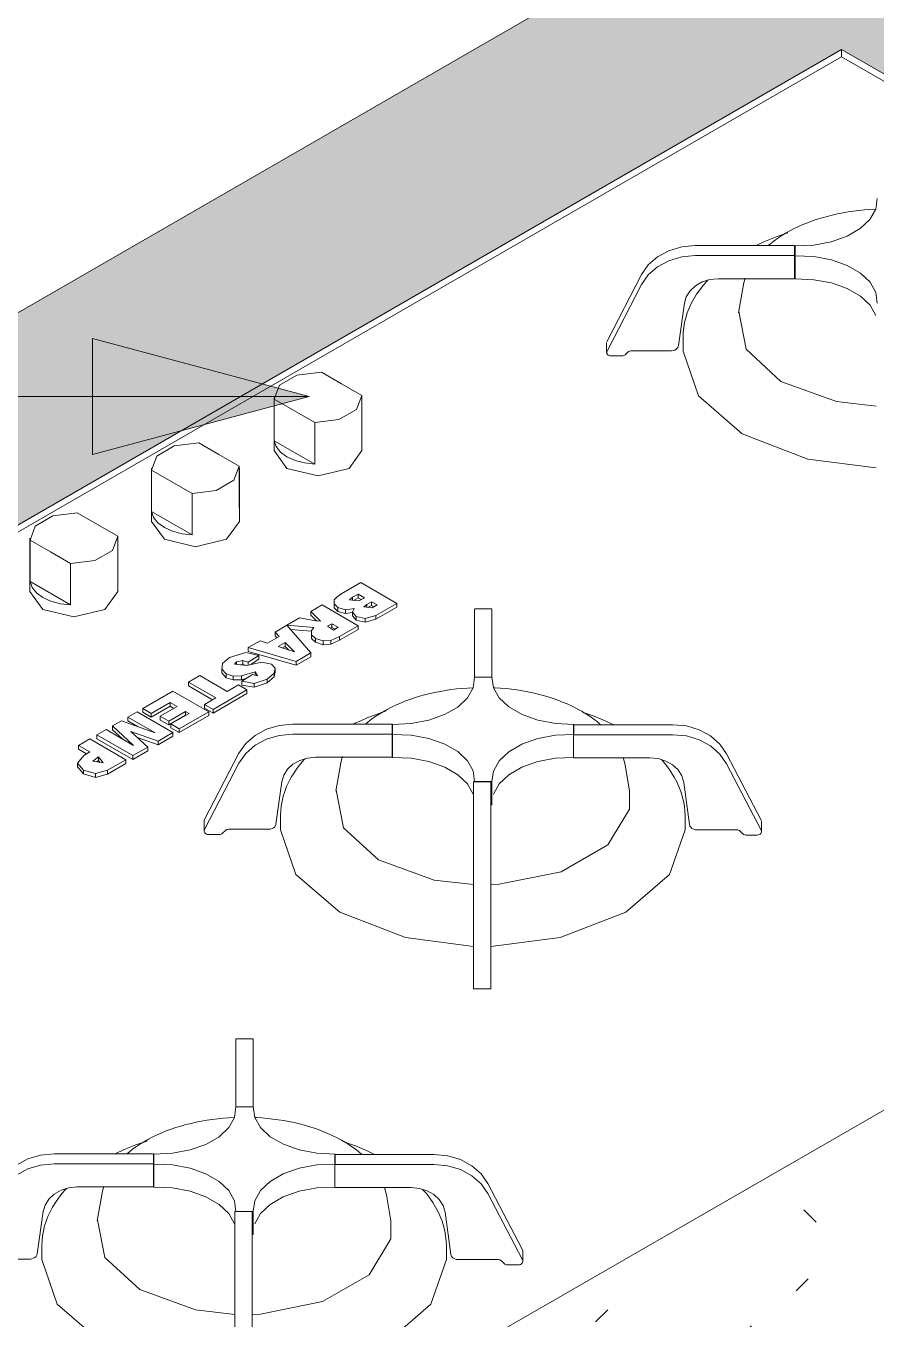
# Model space of a CAD drawing. Header units: millimetres. Extents: x -8593 to 4290, y -4897 to 11072.
# Drawn here: x -6606.9 to -6312.7, y 8597 to 9044.8 of the extents above; entities that cross this region are included whole.
import ezdxf

# ---------------------------------------------------------------- set-up
doc = ezdxf.new("R2010")
doc.units = ezdxf.units.MM
for name, color, linetype, lineweight in [('E-ELEC-EQPM', 71, 'Continuous', 9), ('G-ANNO-TEXT', 231, 'Continuous', 9), ('I-FURN', 30, 'Continuous', 9)]:
    doc.layers.add(name, color=color, linetype=linetype, lineweight=lineweight)

# ---------------------------------------------------------------- blocks, each defined once
blk = doc.blocks.new('Cooktop a Gás 5 Bocas 1 - Único-4668279-VISTA 3D BANCADA COZINHA')
at = {"layer": 'E-ELEC-EQPM'}
for p, q in [((-6324.67, 9036.52), (-6933.62, 8684.94)), ((-6324.67, 9036.52), (-6324.67, 9034.07)), ((-5999.4, 8848.73), (-6324.67, 9036.52)), ((-6912.41, 8694.74), (-6324.67, 9034.07)), ((-6324.67, 9034.07), (-6912.41, 8694.74)), ((-6324.67, 9034.07), (-6001.52, 8847.5)), ((-6001.52, 8847.5), (-6324.67, 9034.07)), ((-6375.32, 8968.69), (-6340.92, 8968.69)), ((-6340.92, 8968.69), (-6340.92, 8965.22)), ((-6340.74, 8968.59), (-6340.74, 8965.13)), ((-6340.92, 8965.22), (-6375.32, 8965.22)), ((-6340.92, 8957.22), (-6340.92, 8965.22)), ((-6340.74, 8957.15), (-6340.74, 8965.13)), ((-6405.85, 8935.63), (-6393.9, 8958.64)), ((-6393.9, 8955.18), (-6405.85, 8932.17)), ((-6367.38, 8957.22), (-6340.92, 8957.22)), ((-6358.78, 8954.52), (-6360.35, 8945.44)), ((-6381.1, 8934.08), (-6379.08, 8948.69)), ((-6405.97, 8935.16), (-6405.97, 8931.69)), ((-6405.95, 8935.35), (-6405.85, 8935.63)), ((-6379.54, 8936.91), (-6379.54, 8932.1)), ((-6404.47, 8930.47), (-6400.7, 8930.47)), ((-6399.55, 8930.91), (-6398.6, 8931.83)), ((-6397.45, 8932.27), (-6383.59, 8932.27)), ((-6497.69, 8920.85), (-6504.68, 8924.89)), ((-6490.69, 8916.81), (-6497.69, 8920.85)), ((-6521.04, 8916.14), (-6521.04, 8897.68)), ((-6521, 8915.47), (-6514, 8911.43)), ((-6521, 8901.1), (-6521, 8915.47)), ((-6490.69, 8902.44), (-6490.69, 8916.81)), ((-6490.64, 8897.68), (-6490.64, 8916.14)), ((-6514, 8911.43), (-6507, 8907.39)), ((-6507, 8907.39), (-6507, 8893.02)), ((-6540.11, 8896.35), (-6547.11, 8900.39)), ((-6516.59, 8891.48), (-6521.04, 8897.68)), ((-6507, 8893.02), (-6521, 8901.1)), ((-6533.11, 8892.31), (-6540.11, 8896.35)), ((-6563.47, 8891.64), (-6563.47, 8873.19)), ((-6563.43, 8890.97), (-6556.43, 8886.93)), ((-6563.43, 8876.6), (-6563.43, 8890.97)), ((-6533.11, 8877.94), (-6533.11, 8892.31)), ((-6533.07, 8873.19), (-6533.07, 8891.64)), ((-6556.43, 8886.93), (-6549.43, 8882.89)), ((-6549.43, 8882.89), (-6549.43, 8868.52)), ((-6582.15, 8872.08), (-6589.15, 8876.12)), ((-6549.43, 8868.52), (-6563.43, 8876.6)), ((-6575.15, 8868.04), (-6582.15, 8872.08)), ((-6559.02, 8866.98), (-6563.47, 8873.19)), ((-6605.51, 8867.37), (-6605.51, 8848.92)), ((-6605.46, 8866.7), (-6598.46, 8862.66)), ((-6605.46, 8852.33), (-6605.46, 8866.7)), ((-6575.15, 8853.67), (-6575.15, 8868.04)), ((-6575.11, 8848.92), (-6575.11, 8867.37)), ((-6598.46, 8862.66), (-6591.46, 8858.62)), ((-6591.46, 8858.62), (-6591.46, 8844.25)), ((-6591.46, 8844.25), (-6605.46, 8852.33)), ((-6601.05, 8842.71), (-6605.51, 8848.92)), ((-6497.63, 8848.17), (-6499.18, 8847.08)), ((-6491.03, 8851.98), (-6497.63, 8848.17)), ((-6493.9, 8846.95), (-6492, 8848.04)), ((-6492, 8848.04), (-6489.81, 8846.78)), ((-6492, 8848.04), (-6492, 8846.74)), ((-6478.61, 8844.81), (-6491.03, 8851.98)), ((-6504.42, 8844.25), (-6508.32, 8842)), ((-6492, 8837.08), (-6504.42, 8844.25)), ((-6500.22, 8846.01), (-6500.24, 8844.6)), ((-6500.24, 8844.6), (-6498.96, 8843.34)), ((-6500.24, 8843.29), (-6500.24, 8844.6)), ((-6498.96, 8842.04), (-6500.24, 8843.29)), ((-6499.18, 8847.08), (-6500.22, 8846.01)), ((-6498.96, 8843.34), (-6496.37, 8842.57)), ((-6498.96, 8842.04), (-6498.96, 8843.34)), ((-6494.95, 8845.99), (-6493.9, 8846.95)), ((-6491.7, 8845.69), (-6494.95, 8845.99)), ((-6493.9, 8845.89), (-6493.9, 8846.95)), ((-6492, 8846.74), (-6493.53, 8845.85)), ((-6490.94, 8846.12), (-6492, 8846.74)), ((-6489.81, 8846.78), (-6491.7, 8845.69)), ((-6489.95, 8843.59), (-6488.99, 8844.44)), ((-6487.07, 8843.3), (-6489.95, 8843.59)), ((-6488.99, 8844.44), (-6487.38, 8845.37)), ((-6488.99, 8843.5), (-6488.99, 8844.44)), ((-6487.38, 8844.07), (-6488.46, 8843.44)), ((-6487.38, 8845.37), (-6485.43, 8844.25)), ((-6487.38, 8845.37), (-6487.38, 8844.07)), ((-6486.56, 8843.59), (-6487.38, 8844.07)), ((-6485.43, 8844.25), (-6487.07, 8843.3)), ((-6485.83, 8840.64), (-6478.61, 8844.81)), ((-6478.61, 8843.5), (-6485.83, 8839.33)), ((-6478.61, 8844.81), (-6478.61, 8843.5)), ((-6512.2, 8839.75), (-6516.59, 8837.22)), ((-6506.56, 8838.78), (-6512.2, 8839.75)), ((-6508.32, 8842), (-6504.96, 8838.63)), ((-6508.32, 8840.69), (-6508.32, 8842)), ((-6506.39, 8838.76), (-6508.32, 8840.69)), ((-6504.96, 8838.63), (-6506.56, 8838.78)), ((-6496.37, 8841.26), (-6498.96, 8842.04)), ((-6496.37, 8842.57), (-6493.31, 8843.07)), ((-6496.37, 8841.26), (-6496.37, 8842.57)), ((-6493.86, 8841.67), (-6496.37, 8841.26)), ((-6493.31, 8843.07), (-6493.86, 8841.78)), ((-6493.86, 8841.78), (-6492.68, 8840.28)), ((-6493.86, 8840.48), (-6493.86, 8841.78)), ((-6492.68, 8838.97), (-6493.86, 8840.48)), ((-6492.68, 8840.28), (-6489.49, 8839.56)), ((-6492.68, 8838.97), (-6492.68, 8840.28)), ((-6489.49, 8838.25), (-6492.68, 8838.97)), ((-6489.49, 8839.56), (-6485.83, 8840.64)), ((-6489.49, 8838.25), (-6489.49, 8839.56)), ((-6485.83, 8839.33), (-6489.49, 8838.25)), ((-6485.83, 8839.33), (-6485.83, 8840.64)), ((-6445.66, 8842.86), (-6451.66, 8842.86)), ((-6451.66, 8819.29), (-6451.66, 8839.15)), ((-6445.66, 8839.15), (-6445.66, 8819.29)), ((-6516.59, 8837.22), (-6520.73, 8834.83)), ((-6520.73, 8834.83), (-6519.32, 8833.39)), ((-6520.73, 8833.52), (-6520.73, 8834.83)), ((-6508.37, 8827.63), (-6516.59, 8837.22)), ((-6516.59, 8837.22), (-6507.26, 8836.46)), ((-6508.12, 8835.22), (-6515.39, 8835.81)), ((-6507.26, 8836.46), (-6508.12, 8835.38)), ((-6508.12, 8835.38), (-6508.1, 8833.96)), ((-6502.59, 8836.87), (-6501.01, 8837.78)), ((-6500.46, 8835.57), (-6502.59, 8836.87)), ((-6501.01, 8836.47), (-6501.49, 8836.2)), ((-6501.01, 8837.78), (-6498.82, 8836.52)), ((-6501.01, 8837.78), (-6501.01, 8836.47)), ((-6499.95, 8835.86), (-6501.01, 8836.47)), ((-6498.82, 8836.52), (-6500.46, 8835.57)), ((-6498.39, 8833.39), (-6492, 8837.08)), ((-6492, 8835.77), (-6498.39, 8832.08)), ((-6492, 8835.77), (-6492, 8837.08)), ((-6525.85, 8831.88), (-6529.99, 8829.49)), ((-6523.34, 8831.08), (-6525.85, 8831.88)), ((-6519.32, 8833.39), (-6523.34, 8831.08)), ((-6520.14, 8832.92), (-6520.73, 8833.52)), ((-6519.68, 8829.82), (-6517.21, 8831.24)), ((-6514.03, 8828.01), (-6519.68, 8829.82)), ((-6517.21, 8829.93), (-6518.22, 8829.35)), ((-6517.21, 8831.24), (-6514.03, 8828.01)), ((-6517.21, 8829.93), (-6517.21, 8831.24)), ((-6515.9, 8828.61), (-6517.21, 8829.93)), ((-6508.1, 8833.96), (-6506.73, 8832.64)), ((-6508.1, 8832.65), (-6508.1, 8833.96)), ((-6506.73, 8831.34), (-6508.1, 8832.65)), ((-6506.73, 8832.64), (-6504.09, 8831.79)), ((-6506.73, 8832.64), (-6506.73, 8831.34)), ((-6504.09, 8830.49), (-6506.73, 8831.34)), ((-6504.09, 8831.79), (-6501.42, 8832)), ((-6504.09, 8830.49), (-6504.09, 8831.79)), ((-6501.42, 8830.69), (-6504.09, 8830.49)), ((-6501.42, 8832), (-6498.39, 8833.39)), ((-6498.39, 8832.08), (-6501.42, 8830.69)), ((-6501.42, 8830.69), (-6501.42, 8832)), ((-6498.39, 8832.08), (-6498.39, 8833.39)), ((-6536.45, 8826.04), (-6538.9, 8824.01)), ((-6530.85, 8827.84), (-6536.45, 8826.04)), ((-6526.33, 8826.81), (-6530.85, 8827.84)), ((-6529.99, 8829.49), (-6513.38, 8824.74)), ((-6529.99, 8828.18), (-6529.99, 8829.49)), ((-6513.38, 8823.43), (-6529.99, 8828.18)), ((-6529.99, 8824.43), (-6526.33, 8826.81)), ((-6526.33, 8825.5), (-6529.31, 8823.56)), ((-6526.33, 8825.5), (-6526.33, 8826.81)), ((-6513.38, 8824.74), (-6508.37, 8827.63)), ((-6508.37, 8826.32), (-6513.38, 8823.43)), ((-6508.37, 8826.32), (-6508.37, 8827.63)), ((-6538.9, 8824.01), (-6539.18, 8822.06)), ((-6539.18, 8822.06), (-6537.6, 8820.39)), ((-6539.18, 8820.75), (-6539.18, 8822.06)), ((-6534.8, 8823.72), (-6534.09, 8824.59)), ((-6530.48, 8823.29), (-6534.8, 8823.72)), ((-6534.09, 8824.59), (-6531.82, 8824.99)), ((-6534.09, 8823.65), (-6534.09, 8824.59)), ((-6531.82, 8823.69), (-6532.78, 8823.52)), ((-6532.27, 8819.69), (-6527.58, 8821.11)), ((-6531.82, 8824.99), (-6529.99, 8824.43)), ((-6531.82, 8823.69), (-6531.82, 8824.99)), ((-6530.48, 8823.27), (-6531.82, 8823.69)), ((-6525.39, 8824.47), (-6530.48, 8823.29)), ((-6529.99, 8823.4), (-6529.99, 8824.43)), ((-6527.58, 8821.11), (-6526.77, 8819.72)), ((-6527.58, 8821.11), (-6527.58, 8819.95)), ((-6521.92, 8823.71), (-6525.39, 8824.47)), ((-6520.67, 8822.35), (-6521.92, 8823.71)), ((-6520.97, 8820.63), (-6520.67, 8822.35)), ((-6520.67, 8821.04), (-6520.97, 8819.33)), ((-6520.67, 8821.04), (-6520.67, 8822.35)), ((-6513.38, 8823.43), (-6513.38, 8824.74)), ((-6546.79, 8819.79), (-6550.68, 8817.54)), ((-6550.68, 8817.54), (-6541.19, 8812.05)), ((-6550.68, 8816.23), (-6550.68, 8817.54)), ((-6537.29, 8814.3), (-6546.79, 8819.79)), ((-6537.6, 8819.08), (-6539.18, 8820.75)), ((-6537.6, 8820.39), (-6535.24, 8819.59)), ((-6537.6, 8820.39), (-6537.6, 8819.08)), ((-6535.24, 8818.28), (-6537.6, 8819.08)), ((-6533.4, 8816.55), (-6537.29, 8814.3)), ((-6535.24, 8819.59), (-6532.27, 8819.69)), ((-6535.24, 8818.28), (-6535.24, 8819.59)), ((-6532.27, 8818.38), (-6535.24, 8818.28)), ((-6530.47, 8814.87), (-6533.4, 8816.55)), ((-6532.27, 8818.38), (-6532.27, 8819.69)), ((-6530.53, 8818.91), (-6532.27, 8818.38)), ((-6528.53, 8820.21), (-6532.2, 8817.83)), ((-6532.2, 8817.83), (-6527.94, 8817.06)), ((-6532.2, 8816.52), (-6532.2, 8817.83)), ((-6527.94, 8815.76), (-6532.2, 8816.52)), ((-6526.77, 8819.72), (-6528.53, 8820.21)), ((-6527.94, 8817.06), (-6523.49, 8818.62)), ((-6523.49, 8817.31), (-6527.94, 8815.76)), ((-6527.94, 8815.76), (-6527.94, 8817.06)), ((-6523.49, 8818.62), (-6520.97, 8820.63)), ((-6520.97, 8819.33), (-6523.49, 8817.31)), ((-6523.49, 8817.31), (-6523.49, 8818.62)), ((-6520.97, 8819.33), (-6520.97, 8820.63)), ((-6445.66, 8819.3), (-6451.66, 8819.3)), ((-6445.66, 8819.29), (-6451.66, 8819.29)), ((-6556.04, 8814.44), (-6566.51, 8808.4)), ((-6543.62, 8807.27), (-6556.04, 8814.44)), ((-6542.32, 8811.4), (-6550.68, 8816.23)), ((-6541.19, 8812.05), (-6545.08, 8809.81)), ((-6542.16, 8808.12), (-6530.47, 8814.87)), ((-6530.47, 8813.56), (-6542.16, 8806.81)), ((-6530.47, 8813.56), (-6530.47, 8814.87)), ((-6566.51, 8808.4), (-6563.59, 8806.71)), ((-6566.51, 8807.09), (-6566.51, 8808.4)), ((-6563.59, 8806.71), (-6557.01, 8810.51)), ((-6557.01, 8809.2), (-6563.59, 8805.41)), ((-6554.58, 8809.1), (-6560.42, 8805.73)), ((-6557.5, 8804.04), (-6551.66, 8807.42)), ((-6557.01, 8810.51), (-6554.58, 8809.1)), ((-6557.01, 8810.51), (-6557.01, 8809.2)), ((-6555.71, 8808.45), (-6557.01, 8809.2)), ((-6551.66, 8807.42), (-6550.44, 8806.71)), ((-6551.66, 8806.11), (-6551.66, 8807.42)), ((-6545.08, 8809.81), (-6542.16, 8808.12)), ((-6545.08, 8808.5), (-6545.08, 8809.81)), ((-6542.16, 8806.81), (-6545.08, 8808.5)), ((-6542.16, 8808.12), (-6542.16, 8806.81)), ((-6573.88, 8804.15), (-6576.94, 8802.38)), ((-6562.18, 8800), (-6573.88, 8804.15)), ((-6568.46, 8807.27), (-6571.62, 8805.45)), ((-6571.62, 8805.45), (-6562.18, 8800)), ((-6571.62, 8804.14), (-6571.62, 8805.45)), ((-6568.06, 8802.08), (-6571.62, 8804.14)), ((-6556.04, 8800.11), (-6568.46, 8807.27)), ((-6563.59, 8805.41), (-6566.51, 8807.09)), ((-6563.59, 8805.41), (-6563.59, 8806.71)), ((-6560.42, 8805.73), (-6557.5, 8804.04)), ((-6560.42, 8804.42), (-6560.42, 8805.73)), ((-6557.5, 8802.74), (-6560.42, 8804.42)), ((-6551.66, 8806.11), (-6557.5, 8802.74)), ((-6557.5, 8802.74), (-6557.5, 8804.04)), ((-6550.44, 8806.71), (-6556.77, 8803.06)), ((-6556.77, 8803.06), (-6553.85, 8801.37)), ((-6556.77, 8801.75), (-6556.77, 8803.06)), ((-6553.85, 8801.37), (-6543.62, 8807.27)), ((-6543.62, 8805.97), (-6553.85, 8800.06)), ((-6543.62, 8805.97), (-6543.62, 8807.27)), ((-6514.6, 8803.02), (-6480.2, 8803.02)), ((-6480.2, 8803.02), (-6480.2, 8799.55)), ((-6480.03, 8802.92), (-6480.03, 8799.46)), ((-6417.29, 8799.46), (-6417.29, 8802.92)), ((-6579.17, 8801.09), (-6582.34, 8799.26)), ((-6582.34, 8799.26), (-6569.92, 8792.09)), ((-6582.34, 8797.96), (-6582.34, 8799.26)), ((-6569.73, 8795.64), (-6579.17, 8801.09)), ((-6576.94, 8802.38), (-6569.73, 8795.64)), ((-6576.94, 8801.07), (-6576.94, 8802.38)), ((-6573.39, 8797.75), (-6576.94, 8801.07)), ((-6564.77, 8795.06), (-6570.56, 8800.47)), ((-6570.56, 8800.47), (-6561.18, 8797.14)), ((-6561.18, 8797.14), (-6556.04, 8800.11)), ((-6556.04, 8798.8), (-6561.18, 8795.83)), ((-6553.85, 8800.06), (-6556.77, 8801.75)), ((-6556.04, 8798.8), (-6556.04, 8800.11)), ((-6553.85, 8800.06), (-6553.85, 8801.37)), ((-6480.2, 8799.55), (-6514.6, 8799.55)), ((-6480.2, 8791.55), (-6480.2, 8799.55)), ((-6480.03, 8791.48), (-6480.03, 8799.46)), ((-6417.47, 8802.81), (-6383.07, 8802.81)), ((-6417.47, 8799.45), (-6417.47, 8802.81)), ((-6383.07, 8799.35), (-6417.47, 8799.35)), ((-6417.47, 8799.35), (-6417.47, 8791.35)), ((-6584.77, 8797.86), (-6588.67, 8795.61)), ((-6588.67, 8795.61), (-6584.77, 8793.36)), ((-6588.67, 8794.3), (-6588.67, 8795.61)), ((-6585.9, 8792.7), (-6588.67, 8794.3)), ((-6572.35, 8790.69), (-6584.77, 8797.86)), ((-6569.92, 8790.79), (-6582.34, 8797.96)), ((-6569.92, 8792.09), (-6564.77, 8795.06)), ((-6561.18, 8795.83), (-6568.3, 8798.36)), ((-6564.77, 8793.76), (-6564.77, 8795.06)), ((-6561.18, 8795.83), (-6561.18, 8797.14)), ((-6586.84, 8792.16), (-6589.08, 8789.54)), ((-6589.08, 8789.54), (-6586.98, 8787.04)), ((-6589.08, 8788.23), (-6589.08, 8789.54)), ((-6584.77, 8793.36), (-6586.84, 8792.16)), ((-6583.75, 8790.14), (-6581.85, 8791.67)), ((-6580.16, 8789.55), (-6583.75, 8790.14)), ((-6581.85, 8790.36), (-6582.4, 8789.92)), ((-6581.85, 8791.67), (-6580.16, 8789.55)), ((-6581.85, 8791.67), (-6581.85, 8790.36)), ((-6581.36, 8789.75), (-6581.85, 8790.36)), ((-6578.69, 8787.03), (-6572.35, 8790.69)), ((-6572.35, 8789.38), (-6572.35, 8790.69)), ((-6564.77, 8793.76), (-6569.92, 8790.79)), ((-6569.92, 8790.79), (-6569.92, 8792.09)), ((-6545.14, 8769.96), (-6533.19, 8792.97)), ((-6533.19, 8789.51), (-6545.14, 8766.5)), ((-6506.67, 8791.55), (-6480.2, 8791.55)), ((-6417.47, 8791.35), (-6391, 8791.35)), ((-6364.48, 8792.76), (-6352.53, 8769.76)), ((-6586.98, 8785.74), (-6589.08, 8788.23)), ((-6586.98, 8787.04), (-6582.88, 8785.86)), ((-6586.98, 8785.74), (-6586.98, 8787.04)), ((-6582.88, 8784.56), (-6586.98, 8785.74)), ((-6582.88, 8785.86), (-6578.69, 8787.03)), ((-6582.88, 8784.56), (-6582.88, 8785.86)), ((-6578.69, 8785.72), (-6582.88, 8784.56)), ((-6572.35, 8789.38), (-6578.69, 8785.72)), ((-6578.69, 8785.72), (-6578.69, 8787.03)), ((-6498.07, 8788.85), (-6499.64, 8779.77)), ((-6398.03, 8779.77), (-6399.6, 8788.85)), ((-6352.53, 8766.29), (-6364.48, 8789.3)), ((-6520.39, 8768.41), (-6518.36, 8783.02)), ((-6452.01, 8763.21), (-6452.01, 8783.07)), ((-6452.01, 8783.07), (-6446.01, 8783.07)), ((-6451.66, 8783.08), (-6445.66, 8783.08)), ((-6446.01, 8783.07), (-6446.01, 8763.21)), ((-6445.66, 8783.08), (-6445.66, 8775.1)), ((-6379.31, 8782.82), (-6377.28, 8768.21)), ((-6445.66, 8775.1), (-6446.01, 8775.1)), ((-6545.26, 8769.49), (-6545.26, 8766.02)), ((-6545.24, 8769.67), (-6545.14, 8769.96)), ((-6518.82, 8771.24), (-6518.82, 8766.43)), ((-6378.85, 8766.43), (-6378.85, 8771.24)), ((-6352.53, 8769.76), (-6352.43, 8769.47)), ((-6352.42, 8765.82), (-6352.42, 8769.28)), ((-6543.76, 8764.8), (-6539.99, 8764.8)), ((-6538.84, 8765.23), (-6537.88, 8766.16)), ((-6536.74, 8766.6), (-6522.87, 8766.6)), ((-6374.8, 8766.39), (-6360.94, 8766.39)), ((-6359.79, 8765.96), (-6358.83, 8765.03)), ((-6357.68, 8764.59), (-6353.92, 8764.59)), ((-6452.01, 8712.53), (-6452.01, 8742.43)), ((-6446.01, 8742.43), (-6446.01, 8712.53)), ((-6452.01, 8711.35), (-6446.01, 8711.35)), ((-6528.25, 8694.07), (-6534.25, 8694.07)), ((-6534.25, 8670.5), (-6534.25, 8690.36)), ((-6528.25, 8690.36), (-6528.25, 8670.5)), ((-6528.25, 8670.51), (-6534.25, 8670.51)), ((-6528.25, 8670.5), (-6534.25, 8670.5)), ((-6597.19, 8654.23), (-6562.8, 8654.23)), ((-6562.8, 8650.76), (-6597.19, 8650.76)), ((-6562.8, 8654.23), (-6562.8, 8650.76)), ((-6562.8, 8642.76), (-6562.8, 8650.76)), ((-6562.62, 8654.13), (-6562.62, 8650.67)), ((-6562.62, 8642.69), (-6562.62, 8650.67)), ((-6500.06, 8654.02), (-6465.66, 8654.02)), ((-6500.06, 8650.66), (-6500.06, 8654.02)), ((-6499.88, 8650.67), (-6499.88, 8654.13)), ((-6465.66, 8650.56), (-6500.06, 8650.56)), ((-6500.06, 8650.56), (-6500.06, 8642.56)), ((-6589.26, 8642.76), (-6562.8, 8642.76)), ((-6500.06, 8642.56), (-6473.59, 8642.56)), ((-6447.07, 8643.98), (-6435.12, 8620.97)), ((-6580.66, 8640.06), (-6582.23, 8630.98)), ((-6480.62, 8630.98), (-6482.19, 8640.06)), ((-6435.12, 8617.51), (-6447.07, 8640.51)), ((-6602.98, 8619.62), (-6600.95, 8634.23)), ((-6534.6, 8614.42), (-6534.6, 8634.28)), ((-6534.6, 8634.28), (-6528.6, 8634.28)), ((-6534.25, 8634.29), (-6528.25, 8634.29)), ((-6528.6, 8634.28), (-6528.6, 8614.42)), ((-6528.25, 8634.29), (-6528.25, 8626.31)), ((-6461.9, 8634.03), (-6459.87, 8619.42)), ((-6528.25, 8626.31), (-6528.6, 8626.31)), ((-6601.41, 8622.45), (-6601.41, 8617.64)), ((-6461.44, 8617.64), (-6461.44, 8622.45)), ((-6435.12, 8620.97), (-6435.02, 8620.68)), ((-6435.01, 8617.03), (-6435.01, 8620.49)), ((-6619.33, 8617.81), (-6605.46, 8617.81)), ((-6457.39, 8617.61), (-6443.53, 8617.61)), ((-6442.38, 8617.17), (-6441.42, 8616.24)), ((-6440.28, 8615.8), (-6436.51, 8615.8))]:
    blk.add_line(p, q, dxfattribs=at)
for points in [[(-6312.37, 8984.97, 0), (-6312.88, 8981.27, 0), (-6314.87, 8977.75, 0), (-6318.22, 8974.59, 0), (-6322.76, 8971.97, 0), (-6328.24, 8970.03, 0), (-6334.34, 8968.88, 0), (-6340.74, 8968.59, 0)], [(-6350.09, 8968.69, 0), (-6349.21, 8969.43, 0), (-6348, 8970.37, 0), (-6346.74, 8971.27, 0), (-6345.41, 8972.14, 0), (-6344.04, 8972.98, 0), (-6342.62, 8973.78, 0), (-6341.14, 8974.54, 0), (-6339.63, 8975.26, 0), (-6338.07, 8975.95, 0), (-6336.46, 8976.6, 0), (-6334.82, 8977.21, 0), (-6333.14, 8977.78, 0), (-6331.43, 8978.31, 0), (-6329.68, 8978.8, 0), (-6327.91, 8979.24, 0), (-6326.11, 8979.65, 0), (-6324.28, 8980.01, 0), (-6322.43, 8980.33, 0), (-6320.57, 8980.61, 0), (-6318.69, 8980.84, 0), (-6316.79, 8981.03, 0), (-6314.88, 8981.18, 0), (-6312.97, 8981.28, 0)], [(-6354.3, 8968.69, 0), (-6353.73, 8968.97, 0), (-6351.54, 8969.97, 0), (-6349.29, 8970.92, 0), (-6346.98, 8971.82, 0), (-6344.61, 8972.66, 0), (-6343.23, 8973.1, 0)], [(-6393.9, 8958.64, 0), (-6391.57, 8961.98, 0), (-6388.35, 8964.79, 0), (-6384.42, 8966.92, 0), (-6380, 8968.24, 0), (-6375.32, 8968.69, 0)], [(-6375.32, 8965.22, 0), (-6380, 8964.78, 0), (-6384.42, 8963.45, 0), (-6388.35, 8961.33, 0), (-6391.57, 8958.52, 0), (-6393.9, 8955.18, 0)], [(-6340.74, 8965.13, 0), (-6334.33, 8964.85, 0), (-6328.22, 8963.71, 0), (-6322.73, 8961.77, 0), (-6318.19, 8959.15, 0), (-6314.83, 8955.98, 0), (-6312.86, 8952.45, 0), (-6312.37, 8948.75, 0)], [(-6379.54, 8936.91, 0), (-6379.48, 8938.62, 0), (-6379.3, 8940.33, 0), (-6379.01, 8942.02, 0), (-6378.6, 8943.71, 0), (-6378.07, 8945.37, 0), (-6377.43, 8947.02, 0), (-6376.68, 8948.65, 0), (-6375.82, 8950.26, 0), (-6374.85, 8951.83, 0), (-6373.78, 8953.38, 0), (-6372.61, 8954.9, 0), (-6371.34, 8956.38, 0), (-6371.06, 8956.68, 0)], [(-6379.08, 8948.69, 0), (-6378.42, 8950.96, 0), (-6377.11, 8953.03, 0), (-6375.22, 8954.78, 0), (-6372.88, 8956.11, 0), (-6370.22, 8956.94, 0), (-6367.38, 8957.22, 0)], [(-6358.78, 8954.52, 0), (-6358.52, 8955.8, 0), (-6358.16, 8957.08, 0), (-6358.04, 8957.41, 0)], [(-6312.86, 8944.47, 0), (-6314.83, 8948, 0), (-6318.19, 8951.17, 0), (-6322.73, 8953.79, 0), (-6328.22, 8955.73, 0), (-6334.33, 8956.87, 0), (-6340.74, 8957.15, 0)], [(-6345.65, 8921.67, 0), (-6357.74, 8932.78, 0), (-6360.28, 8945.81, 0)], [(-6383.59, 8932.27, 0), (-6382.98, 8932.33, 0), (-6382.42, 8932.51, 0), (-6381.92, 8932.79, 0), (-6381.52, 8933.16, 0), (-6381.24, 8933.6, 0), (-6381.1, 8934.08, 0)], [(-6405.85, 8932.17, 0), (-6405.95, 8931.88, 0), (-6405.96, 8931.58, 0), (-6405.89, 8931.29, 0), (-6405.72, 8931.02, 0), (-6405.48, 8930.79, 0), (-6405.18, 8930.61, 0), (-6404.84, 8930.5, 0), (-6404.47, 8930.47, 0)], [(-6400.7, 8930.47, 0), (-6400.38, 8930.5, 0), (-6400.07, 8930.58, 0), (-6399.79, 8930.72, 0), (-6399.55, 8930.91, 0)], [(-6398.6, 8931.83, 0), (-6398.36, 8932.02, 0), (-6398.08, 8932.16, 0), (-6397.77, 8932.24, 0), (-6397.45, 8932.27, 0)], [(-6359.04, 8903.52, 0), (-6374.21, 8916.63, 0), (-6379.54, 8932.1, 0)], [(-6504.68, 8924.89, 0), (-6513.15, 8923.83, 0), (-6519.21, 8920.31, 0), (-6521, 8915.47, 0)], [(-6312.73, 8913.09, 0), (-6326.41, 8914.69, 0), (-6345.65, 8921.67, 0)], [(-6507, 8907.39, 0), (-6498.61, 8908.42, 0), (-6492.51, 8911.92, 0), (-6490.69, 8916.81, 0)], [(-6312.75, 8891.73, 0), (-6336.33, 8894.77, 0), (-6359.04, 8903.52, 0)], [(-6547.11, 8900.39, 0), (-6555.57, 8899.34, 0), (-6561.64, 8895.82, 0), (-6563.43, 8890.97, 0)], [(-6516.59, 8895.56, 0), (-6518.81, 8897.19, 0), (-6520.31, 8899.07, 0), (-6521, 8901.1, 0)], [(-6490.64, 8897.68, 0), (-6495.1, 8891.48, 0), (-6505.84, 8888.91, 0), (-6516.59, 8891.48, 0)], [(-6507, 8893.02, 0), (-6510.52, 8893.42, 0), (-6513.78, 8894.28, 0), (-6516.59, 8895.56, 0)], [(-6549.43, 8882.89, 0), (-6541.04, 8883.92, 0), (-6534.94, 8887.43, 0), (-6533.11, 8892.31, 0)], [(-6589.15, 8876.12, 0), (-6597.61, 8875.07, 0), (-6603.67, 8871.55, 0), (-6605.46, 8866.7, 0)], [(-6559.02, 8871.07, 0), (-6561.24, 8872.69, 0), (-6562.73, 8874.57, 0), (-6563.43, 8876.6, 0)], [(-6533.07, 8873.19, 0), (-6537.52, 8866.98, 0), (-6548.27, 8864.41, 0), (-6559.02, 8866.98, 0)], [(-6549.43, 8868.52, 0), (-6552.95, 8868.92, 0), (-6556.2, 8869.79, 0), (-6559.02, 8871.07, 0)], [(-6591.46, 8858.62, 0), (-6583.07, 8859.66, 0), (-6576.98, 8863.16, 0), (-6575.15, 8868.04, 0)], [(-6601.05, 8846.8, 0), (-6603.27, 8848.42, 0), (-6604.77, 8850.3, 0), (-6605.46, 8852.33, 0)], [(-6575.11, 8848.92, 0), (-6579.56, 8842.71, 0), (-6590.31, 8840.14, 0), (-6601.05, 8842.71, 0)], [(-6591.46, 8844.25, 0), (-6594.98, 8844.65, 0), (-6598.24, 8845.52, 0), (-6601.05, 8846.8, 0)], [(-6451.66, 8839.15, 0), (-6451.66, 8841.41, 0), (-6451.66, 8842.64, 0), (-6451.66, 8842.78, 0)], [(-6445.66, 8842.78, 0), (-6445.66, 8842.64, 0), (-6445.66, 8841.41, 0), (-6445.66, 8839.15, 0)], [(-6451.66, 8819.3, 0), (-6452.17, 8815.6, 0), (-6454.15, 8812.08, 0), (-6457.51, 8808.92, 0), (-6462.05, 8806.3, 0), (-6467.52, 8804.36, 0), (-6473.63, 8803.21, 0), (-6480.03, 8802.92, 0)], [(-6417.29, 8802.92, 0), (-6423.68, 8803.22, 0), (-6429.77, 8804.38, 0), (-6435.24, 8806.32, 0), (-6439.77, 8808.93, 0), (-6443.13, 8812.09, 0), (-6445.13, 8815.61, 0), (-6445.66, 8819.3, 0)], [(-6489.37, 8803.02, 0), (-6488.5, 8803.76, 0), (-6487.29, 8804.7, 0), (-6486.02, 8805.6, 0), (-6484.7, 8806.47, 0), (-6483.33, 8807.31, 0), (-6481.9, 8808.11, 0), (-6480.43, 8808.87, 0), (-6478.91, 8809.59, 0), (-6477.35, 8810.28, 0), (-6475.75, 8810.93, 0), (-6474.11, 8811.54, 0), (-6472.43, 8812.11, 0), (-6470.71, 8812.64, 0), (-6468.97, 8813.13, 0), (-6467.19, 8813.57, 0), (-6465.39, 8813.98, 0), (-6463.57, 8814.34, 0), (-6461.72, 8814.66, 0), (-6459.85, 8814.94, 0), (-6457.97, 8815.17, 0), (-6456.08, 8815.36, 0), (-6454.17, 8815.5, 0), (-6452.26, 8815.61, 0)], [(-6445.13, 8815.59, 0), (-6444.58, 8815.57, 0), (-6442.67, 8815.45, 0), (-6440.77, 8815.28, 0), (-6438.88, 8815.07, 0), (-6437, 8814.82, 0), (-6435.14, 8814.53, 0), (-6433.3, 8814.19, 0), (-6431.49, 8813.81, 0), (-6429.7, 8813.38, 0), (-6427.94, 8812.92, 0), (-6426.21, 8812.41, 0), (-6424.51, 8811.86, 0), (-6422.84, 8811.28, 0), (-6421.22, 8810.65, 0), (-6419.63, 8809.99, 0), (-6418.09, 8809.28, 0), (-6416.59, 8808.54, 0), (-6415.14, 8807.76, 0), (-6414.55, 8807.43, 0)], [(-6493.59, 8803.02, 0), (-6493.02, 8803.3, 0), (-6490.83, 8804.3, 0), (-6488.58, 8805.25, 0), (-6486.26, 8806.15, 0), (-6483.89, 8806.99, 0), (-6482.52, 8807.43, 0)], [(-6408.05, 8802.81, 0), (-6409.17, 8803.76, 0), (-6410.38, 8804.7, 0), (-6411.65, 8805.6, 0), (-6412.97, 8806.47, 0), (-6414.35, 8807.31, 0), (-6414.55, 8807.43, 0)], [(-6533.19, 8792.97, 0), (-6530.85, 8796.31, 0), (-6527.64, 8799.12, 0), (-6523.71, 8801.25, 0), (-6519.28, 8802.57, 0), (-6514.6, 8803.02, 0)], [(-6414.22, 8807.13, 0), (-6412.68, 8806.61, 0), (-6410.33, 8805.74, 0), (-6408.05, 8804.82, 0), (-6405.83, 8803.85, 0), (-6403.67, 8802.82, 0)], [(-6514.6, 8799.55, 0), (-6519.28, 8799.1, 0), (-6523.71, 8797.78, 0), (-6527.64, 8795.66, 0), (-6530.85, 8792.85, 0), (-6533.19, 8789.51, 0)], [(-6480.03, 8799.46, 0), (-6473.62, 8799.17, 0), (-6467.5, 8798.03, 0), (-6462.02, 8796.1, 0), (-6457.47, 8793.47, 0), (-6454.12, 8790.31, 0), (-6452.14, 8786.78, 0), (-6451.66, 8783.08, 0)], [(-6445.66, 8783.08, 0), (-6445.15, 8786.77, 0), (-6443.16, 8790.3, 0), (-6439.81, 8793.46, 0), (-6435.27, 8796.08, 0), (-6429.79, 8798.02, 0), (-6423.69, 8799.16, 0), (-6417.29, 8799.46, 0)], [(-6383.07, 8802.81, 0), (-6378.39, 8802.36, 0), (-6373.96, 8801.04, 0), (-6370.04, 8798.92, 0), (-6366.82, 8796.11, 0), (-6364.48, 8792.76, 0)], [(-6364.48, 8789.3, 0), (-6366.82, 8792.64, 0), (-6370.04, 8795.45, 0), (-6373.96, 8797.58, 0), (-6378.39, 8798.9, 0), (-6383.07, 8799.35, 0)], [(-6518.82, 8771.24, 0), (-6518.76, 8772.95, 0), (-6518.59, 8774.65, 0), (-6518.29, 8776.35, 0), (-6517.88, 8778.03, 0), (-6517.35, 8779.7, 0), (-6516.72, 8781.35, 0), (-6515.97, 8782.98, 0), (-6515.11, 8784.59, 0), (-6514.14, 8786.16, 0), (-6513.07, 8787.71, 0), (-6511.9, 8789.23, 0), (-6510.63, 8790.71, 0), (-6510.34, 8791.01, 0)], [(-6518.36, 8783.02, 0), (-6517.7, 8785.29, 0), (-6516.39, 8787.36, 0), (-6514.51, 8789.11, 0), (-6512.17, 8790.44, 0), (-6509.5, 8791.27, 0), (-6506.67, 8791.55, 0)], [(-6498.07, 8788.85, 0), (-6497.8, 8790.13, 0), (-6497.45, 8791.4, 0), (-6497.33, 8791.74, 0)], [(-6452.14, 8778.8, 0), (-6454.12, 8782.33, 0), (-6457.47, 8785.5, 0), (-6462.02, 8788.12, 0), (-6467.5, 8790.06, 0), (-6473.62, 8791.2, 0), (-6480.03, 8791.48, 0)], [(-6417.47, 8791.48, 0), (-6423.69, 8791.19, 0), (-6429.79, 8790.04, 0), (-6435.27, 8788.1, 0), (-6439.81, 8785.48, 0), (-6443.16, 8782.32, 0), (-6445.15, 8778.8, 0)], [(-6399.6, 8788.85, 0), (-6399.87, 8790.13, 0), (-6400.22, 8791.4, 0)], [(-6391, 8791.35, 0), (-6388.17, 8791.06, 0), (-6385.5, 8790.23, 0), (-6383.16, 8788.9, 0), (-6381.28, 8787.15, 0), (-6379.97, 8785.08, 0), (-6379.31, 8782.82, 0)], [(-6378.85, 8771.24, 0), (-6378.91, 8772.95, 0), (-6379.08, 8774.65, 0), (-6379.38, 8776.35, 0), (-6379.79, 8778.03, 0), (-6380.32, 8779.7, 0), (-6380.96, 8781.35, 0), (-6381.71, 8782.98, 0), (-6382.56, 8784.59, 0), (-6383.53, 8786.16, 0), (-6384.6, 8787.71, 0), (-6385.77, 8789.23, 0), (-6387.05, 8790.71, 0)], [(-6484.94, 8756, 0), (-6497.03, 8767.11, 0), (-6499.57, 8780.14, 0)], [(-6398.1, 8780.14, 0), (-6398.1, 8773.54, 0), (-6405.61, 8761.16, 0), (-6421.67, 8751.88, 0), (-6443.12, 8747.55, 0), (-6446.01, 8747.41, 0)], [(-6522.87, 8766.6, 0), (-6522.27, 8766.66, 0), (-6521.7, 8766.84, 0), (-6521.21, 8767.12, 0), (-6520.81, 8767.49, 0), (-6520.53, 8767.93, 0), (-6520.39, 8768.41, 0)], [(-6377.28, 8768.21, 0), (-6377.14, 8767.72, 0), (-6376.87, 8767.28, 0), (-6376.47, 8766.91, 0), (-6375.97, 8766.63, 0), (-6375.4, 8766.45, 0), (-6374.8, 8766.39, 0)], [(-6545.14, 8766.5, 0), (-6545.24, 8766.21, 0), (-6545.25, 8765.91, 0), (-6545.17, 8765.62, 0), (-6545.01, 8765.35, 0), (-6544.77, 8765.12, 0), (-6544.47, 8764.94, 0), (-6544.12, 8764.83, 0), (-6543.76, 8764.8, 0)], [(-6539.99, 8764.8, 0), (-6539.66, 8764.83, 0), (-6539.35, 8764.91, 0), (-6539.07, 8765.05, 0), (-6538.84, 8765.23, 0)], [(-6537.88, 8766.16, 0), (-6537.65, 8766.35, 0), (-6537.37, 8766.48, 0), (-6537.06, 8766.57, 0), (-6536.74, 8766.6, 0)], [(-6498.32, 8737.85, 0), (-6513.5, 8750.96, 0), (-6518.82, 8766.43, 0)], [(-6452.01, 8742.43, 0), (-6452.01, 8747.12, 0), (-6452.01, 8751.79, 0), (-6452.01, 8756.18, 0), (-6452.01, 8760.06, 0), (-6452.01, 8763.21, 0)], [(-6446.01, 8763.21, 0), (-6446.01, 8760.06, 0), (-6446.01, 8756.18, 0), (-6446.01, 8751.79, 0), (-6446.01, 8747.12, 0), (-6446.01, 8742.43, 0)], [(-6378.85, 8766.43, 0), (-6384.18, 8750.96, 0), (-6399.35, 8737.85, 0), (-6422.05, 8729.09, 0), (-6446, 8726.05, 0)], [(-6360.94, 8766.39, 0), (-6360.61, 8766.36, 0), (-6360.3, 8766.28, 0), (-6360.02, 8766.14, 0), (-6359.79, 8765.96, 0)], [(-6358.83, 8765.03, 0), (-6358.6, 8764.84, 0), (-6358.32, 8764.71, 0), (-6358.01, 8764.62, 0), (-6357.68, 8764.59, 0)], [(-6353.92, 8764.59, 0), (-6353.55, 8764.63, 0), (-6353.21, 8764.74, 0), (-6352.9, 8764.91, 0), (-6352.66, 8765.14, 0), (-6352.5, 8765.41, 0), (-6352.42, 8765.7, 0), (-6352.43, 8766, 0), (-6352.53, 8766.29, 0)], [(-6452.02, 8747.42, 0), (-6465.7, 8749.02, 0), (-6484.94, 8756, 0)], [(-6452.03, 8726.06, 0), (-6475.62, 8729.09, 0), (-6498.32, 8737.85, 0)], [(-6452.01, 8711.36, 0), (-6452.01, 8711.45, 0), (-6452.01, 8711.63, 0), (-6452.01, 8711.87, 0), (-6452.01, 8712.18, 0), (-6452.01, 8712.53, 0)], [(-6446.01, 8712.53, 0), (-6446.01, 8712.18, 0), (-6446.01, 8711.87, 0), (-6446.01, 8711.63, 0), (-6446.01, 8711.45, 0), (-6446.01, 8711.36, 0)], [(-6534.25, 8690.36, 0), (-6534.25, 8692.62, 0), (-6534.25, 8693.85, 0), (-6534.25, 8693.99, 0)], [(-6528.25, 8693.99, 0), (-6528.25, 8693.85, 0), (-6528.25, 8692.62, 0), (-6528.25, 8690.36, 0)], [(-6534.25, 8670.51, 0), (-6534.76, 8666.82, 0), (-6536.74, 8663.29, 0), (-6540.1, 8660.13, 0), (-6544.64, 8657.51, 0), (-6550.11, 8655.57, 0), (-6556.22, 8654.42, 0), (-6562.62, 8654.13, 0)], [(-6499.88, 8654.13, 0), (-6506.27, 8654.44, 0), (-6512.37, 8655.59, 0), (-6517.83, 8657.53, 0), (-6522.37, 8660.15, 0), (-6525.72, 8663.3, 0), (-6527.72, 8666.82, 0), (-6528.25, 8670.51, 0)], [(-6571.96, 8654.23, 0), (-6571.09, 8654.97, 0), (-6569.88, 8655.91, 0), (-6568.61, 8656.81, 0), (-6567.29, 8657.68, 0), (-6565.92, 8658.52, 0), (-6564.49, 8659.32, 0), (-6563.02, 8660.08, 0), (-6561.5, 8660.81, 0), (-6559.94, 8661.49, 0), (-6558.34, 8662.14, 0), (-6556.7, 8662.75, 0), (-6555.02, 8663.32, 0), (-6553.3, 8663.85, 0), (-6551.56, 8664.34, 0), (-6549.78, 8664.78, 0), (-6547.98, 8665.19, 0), (-6546.16, 8665.55, 0), (-6544.31, 8665.87, 0), (-6542.44, 8666.15, 0), (-6540.56, 8666.38, 0), (-6538.67, 8666.57, 0), (-6536.76, 8666.72, 0), (-6534.85, 8666.82, 0)], [(-6527.72, 8666.8, 0), (-6527.17, 8666.78, 0), (-6525.26, 8666.66, 0), (-6523.36, 8666.49, 0), (-6521.47, 8666.28, 0), (-6519.59, 8666.03, 0), (-6517.73, 8665.74, 0), (-6515.89, 8665.4, 0), (-6514.08, 8665.02, 0), (-6512.29, 8664.59, 0), (-6510.53, 8664.13, 0), (-6508.8, 8663.62, 0), (-6507.1, 8663.08, 0), (-6505.43, 8662.49, 0), (-6503.81, 8661.86, 0), (-6502.22, 8661.2, 0), (-6500.68, 8660.49, 0), (-6499.18, 8659.75, 0), (-6497.73, 8658.97, 0), (-6497.14, 8658.64, 0)], [(-6576.18, 8654.23, 0), (-6575.61, 8654.51, 0), (-6573.42, 8655.51, 0), (-6571.17, 8656.46, 0), (-6568.86, 8657.36, 0), (-6566.48, 8658.2, 0), (-6565.11, 8658.65, 0)], [(-6490.65, 8654.02, 0), (-6491.76, 8654.97, 0), (-6492.97, 8655.91, 0), (-6494.24, 8656.81, 0), (-6495.56, 8657.68, 0), (-6496.94, 8658.52, 0), (-6497.14, 8658.64, 0)], [(-6496.81, 8658.34, 0), (-6495.27, 8657.82, 0), (-6492.93, 8656.95, 0), (-6490.64, 8656.03, 0), (-6488.42, 8655.06, 0), (-6486.26, 8654.03, 0)], [(-6615.78, 8644.18, 0), (-6613.45, 8647.52, 0), (-6610.23, 8650.33, 0), (-6606.3, 8652.46, 0), (-6601.87, 8653.78, 0), (-6597.19, 8654.23, 0)], [(-6597.19, 8650.76, 0), (-6601.87, 8650.32, 0), (-6606.3, 8648.99, 0), (-6610.23, 8646.87, 0), (-6613.45, 8644.06, 0), (-6615.78, 8640.72, 0)], [(-6562.62, 8650.67, 0), (-6556.21, 8650.39, 0), (-6550.09, 8649.25, 0), (-6544.61, 8647.31, 0), (-6540.06, 8644.69, 0), (-6536.71, 8641.52, 0), (-6534.73, 8637.99, 0), (-6534.25, 8634.29, 0)], [(-6528.25, 8634.29, 0), (-6527.74, 8637.98, 0), (-6525.75, 8641.51, 0), (-6522.4, 8644.67, 0), (-6517.86, 8647.29, 0), (-6512.38, 8649.23, 0), (-6506.28, 8650.37, 0), (-6499.88, 8650.67, 0)], [(-6465.66, 8654.02, 0), (-6460.98, 8653.57, 0), (-6456.55, 8652.25, 0), (-6452.63, 8650.13, 0), (-6449.41, 8647.32, 0), (-6447.07, 8643.98, 0)], [(-6447.07, 8640.51, 0), (-6449.41, 8643.85, 0), (-6452.63, 8646.66, 0), (-6456.55, 8648.79, 0), (-6460.98, 8650.11, 0), (-6465.66, 8650.56, 0)], [(-6601.41, 8622.45, 0), (-6601.35, 8624.16, 0), (-6601.18, 8625.87, 0), (-6600.88, 8627.56, 0), (-6600.47, 8629.25, 0), (-6599.95, 8630.91, 0), (-6599.31, 8632.56, 0), (-6598.56, 8634.19, 0), (-6597.7, 8635.8, 0), (-6596.73, 8637.37, 0), (-6595.66, 8638.92, 0), (-6594.49, 8640.44, 0), (-6593.22, 8641.92, 0), (-6592.93, 8642.22, 0)], [(-6600.95, 8634.23, 0), (-6600.29, 8636.5, 0), (-6598.98, 8638.57, 0), (-6597.1, 8640.32, 0), (-6594.76, 8641.65, 0), (-6592.09, 8642.48, 0), (-6589.26, 8642.76, 0)], [(-6580.66, 8640.06, 0), (-6580.39, 8641.35, 0), (-6580.04, 8642.62, 0), (-6579.92, 8642.95, 0)], [(-6534.73, 8630.01, 0), (-6536.71, 8633.54, 0), (-6540.06, 8636.71, 0), (-6544.61, 8639.33, 0), (-6550.09, 8641.27, 0), (-6556.21, 8642.41, 0), (-6562.62, 8642.69, 0)], [(-6500.06, 8642.69, 0), (-6506.28, 8642.4, 0), (-6512.38, 8641.25, 0), (-6517.86, 8639.31, 0), (-6522.4, 8636.69, 0), (-6525.75, 8633.53, 0), (-6527.74, 8630.01, 0)], [(-6482.19, 8640.06, 0), (-6482.46, 8641.35, 0), (-6482.82, 8642.62, 0)], [(-6473.59, 8642.56, 0), (-6470.76, 8642.28, 0), (-6468.1, 8641.45, 0), (-6465.75, 8640.12, 0), (-6463.87, 8638.36, 0), (-6462.56, 8636.29, 0), (-6461.9, 8634.03, 0)], [(-6461.44, 8622.45, 0), (-6461.5, 8624.16, 0), (-6461.68, 8625.87, 0), (-6461.97, 8627.56, 0), (-6462.38, 8629.25, 0), (-6462.91, 8630.91, 0), (-6463.55, 8632.56, 0), (-6464.3, 8634.19, 0), (-6465.16, 8635.8, 0), (-6466.12, 8637.37, 0), (-6467.19, 8638.92, 0), (-6468.36, 8640.44, 0), (-6469.64, 8641.92, 0)], [(-6567.53, 8607.21, 0), (-6579.62, 8618.32, 0), (-6582.16, 8631.35, 0)], [(-6480.69, 8631.35, 0), (-6480.69, 8624.75, 0), (-6488.2, 8612.37, 0), (-6504.26, 8603.1, 0), (-6525.71, 8598.76, 0), (-6528.6, 8598.62, 0)], [(-6605.46, 8617.81, 0), (-6604.86, 8617.87, 0), (-6604.29, 8618.05, 0), (-6603.8, 8618.33, 0), (-6603.4, 8618.7, 0), (-6603.12, 8619.14, 0), (-6602.98, 8619.62, 0)], [(-6459.87, 8619.42, 0), (-6459.73, 8618.94, 0), (-6459.46, 8618.5, 0), (-6459.06, 8618.12, 0), (-6458.56, 8617.84, 0), (-6457.99, 8617.67, 0), (-6457.39, 8617.61, 0)], [(-6580.91, 8589.07, 0), (-6596.09, 8602.17, 0), (-6601.41, 8617.64, 0)], [(-6461.44, 8617.64, 0), (-6466.77, 8602.17, 0), (-6481.94, 8589.07, 0), (-6504.64, 8580.31, 0), (-6528.59, 8577.26, 0)], [(-6443.53, 8617.61, 0), (-6443.2, 8617.58, 0), (-6442.89, 8617.49, 0), (-6442.61, 8617.35, 0), (-6442.38, 8617.17, 0)], [(-6441.42, 8616.24, 0), (-6441.19, 8616.06, 0), (-6440.91, 8615.92, 0), (-6440.6, 8615.83, 0), (-6440.28, 8615.8, 0)], [(-6436.51, 8615.8, 0), (-6436.14, 8615.84, 0), (-6435.8, 8615.95, 0), (-6435.49, 8616.12, 0), (-6435.26, 8616.35, 0), (-6435.09, 8616.62, 0), (-6435.01, 8616.92, 0), (-6435.02, 8617.22, 0), (-6435.12, 8617.51, 0)], [(-6534.6, 8593.65, 0), (-6534.6, 8598.33, 0), (-6534.6, 8603, 0), (-6534.6, 8607.4, 0), (-6534.6, 8611.27, 0), (-6534.6, 8614.42, 0)], [(-6528.6, 8614.42, 0), (-6528.6, 8611.27, 0), (-6528.6, 8607.4, 0), (-6528.6, 8603, 0), (-6528.6, 8598.33, 0), (-6528.6, 8593.65, 0)], [(-6534.61, 8598.64, 0), (-6548.29, 8600.23, 0), (-6567.53, 8607.21, 0)]]:
    blk.add_polyline3d(points, dxfattribs=at)

msp = doc.modelspace()

# ---------------------------------------------------------------- hatches: boundary and pattern name
at = {"layer": 'G-ANNO-TEXT'}
msp.add_hatch(color=7, dxfattribs=at).paths.add_polyline_path([(-6508.86, 8916.41), (-6583.86, 8936.51), (-6583.86, 8896.32)])
at = {"layer": 'I-FURN'}
h = msp.add_hatch(dxfattribs=at)
h.set_pattern_fill('FP_1', color=256, style=0, pattern_type=2)
h.set_pattern_definition([(0, (-6795.318, 7822.987), (203.2, 29.329), [8.382, -144.018, 8.382, -144.018, -812.8]), (0, (-6795.318, 7822.987), (203.2, 29.329), [-304.8, 8.382, -296.418, 8.382, -144.018, -355.6]), (0, (-6795.318, 7822.987), (203.2, 29.329), [-762, 8.382, -93.218, 8.382, -245.618]), (135, (-6719.12, 7837.65), (-145.594, 86.93524), [5.927, -101.836, 5.927, -676.572]), (135, (-6719.12, 7837.65), (-145.594, 86.93524), [-113.69, -101.836, 5.927, -209.599, -359.21]), (135, (-6719.12, 7837.65), (-145.594, 86.93524), [-431.052, 5.927, -101.836, 5.927, -245.52]), (135, (-6719.12, 7837.65), (-145.594, 86.93524), [-544.742, -65.915, 5.927, -173.678]), (225, (-6693.72, 7896.31), (-57.60587, -116.2646), [5.927, -101.836, 5.927, -676.572]), (225, (-6693.72, 7896.31), (-57.60587, -116.2646), [-113.69, -101.836, 5.927, -209.599, -359.21]), (225, (-6693.72, 7896.31), (-57.60587, -116.2646), [-431.052, 5.927, -101.836, 5.927, -245.52]), (225, (-6693.72, 7896.31), (-57.60587, -116.2646), [-544.742, -65.915, 5.927, -173.678])])
h.paths.add_polyline_path([(-7223.12, 8019.74), (-7223.12, 8142.21), (-6608.36, 8497.15), (-6933.62, 8684.94), (-6324.67, 9036.52), (-5999.4, 8848.73), (-4861.38, 9505.76), (-5793.81, 10044.1), (-5793.79, 10035.12), (-5779.2, 10026.63), (-5776.94, 10022.81), (-5776.16, 10017.58), (-5776.94, 10011.46), (-5779.2, 10005.03), (-5783.69, 9997.81), (-5787.16, 9993.77), (-5792.07, 9990.03), (-5797.43, 9988.09), (-5801.43, 9988.14), (-5818.56, 9998.18), (-5821.26, 9999.59), (-5825.49, 10002.03), (-5825.71, 9991.34), (-5827.75, 9987.72), (-5831.88, 9984.43), (-5838.38, 9981.9), (-5844.98, 9980.79), (-5851.31, 9980.79), (-5858.19, 9982.12), (-5864.48, 9985.05), (-5868.06, 9988.12), (-5870.02, 9991.59), (-5870.02, 10088.1), (-5958.95, 10139.45), (-5991.59, 10120.3), (-5992.31, 10113.98), (-5998.62, 10110.34), (-6007.84, 10110.51), (-6008.81, 10111.04), (-6011.67, 10110.97), (-6013.32, 10111.51), (-6016.62, 10113.47), (-6018.95, 10115.73), (-6021.56, 10119.25), (-6022.88, 10121.85), (-6023.88, 10124.61), (-6024.48, 10128.61), (-6024.36, 10130.43), (-6024.03, 10131.68), (-6023.82, 10132.71), (-6022.28, 10135.02), (-6021.31, 10135.47), (-6020.49, 10135.88), (-6020.7, 10136.13), (-5986.95, 10155.61), (-6728.14, 10583.54), (-8135.29, 9771.13), (-7718.09, 9530.26), (-6728.14, 10101.81), (-5667.48, 9489.43), (-7718.09, 8305.51), (-7287.37, 8056.84)])
h.paths.add_polyline_path([(-5847.79, 9646.32), (-5860.83, 9647.33), (-5872.79, 9650.19), (-5883.15, 9654.77), (-6442.01, 9977.48), (-6449.71, 9983.27), (-6454.71, 9990.23), (-6456.41, 9997.7), (-6454.71, 10005.17), (-6449.71, 10012.14), (-6441.76, 10018.12), (-6236.7, 10136.51), (-6226.35, 10141.09), (-6214.29, 10143.98), (-6201.35, 10144.96), (-6188.41, 10143.98), (-6176.35, 10141.09), (-6165.99, 10136.51), (-5607.38, 9813.99), (-5599.43, 9808.01), (-5594.44, 9801.05), (-5592.73, 9793.58), (-5594.44, 9786.11), (-5599.43, 9779.15), (-5607.38, 9773.17), (-5812.44, 9654.77), (-5822.79, 9650.19), (-5834.85, 9647.3), (-5839.7, 9646.93)])
h.paths.add_polyline_path([(-5803.77, 10040.81), (-5803.79, 10049.87), (-5825.36, 10062.32), (-5825.57, 10054.02), (-5826.82, 10053.17), (-5826.66, 10052.57), (-5826.19, 10052.28), (-5824.65, 10052.95), (-5813.75, 10046.57), (-5803.79, 10040.83)])
h.paths.add_polyline_path([(-6014.97, 10133.82), (-6014.52, 10134.84), (-6014.92, 10134.17)])
h.paths.add_polyline_path([(-6014.29, 10135.06), (-6014.55, 10135.16), (-6014.32, 10135.07)])
h.paths.add_polyline_path([(-6002.83, 10141.71), (-6002.69, 10141.78), (-6002.83, 10141.71)])
h = msp.add_hatch(dxfattribs=at)
h.set_pattern_fill('FP_8', color=256, style=0, pattern_type=2)
h.set_pattern_definition([(0, (-6795.318, 7945.46), (203.2, 29.329), [8.382, -144.018, 8.382, -144.018, -812.8]), (0, (-6795.318, 7945.46), (203.2, 29.329), [-304.8, 8.382, -296.418, 8.382, -144.018, -355.6]), (0, (-6795.318, 7945.46), (203.2, 29.329), [-762, 8.382, -93.218, 8.382, -245.618]), (135, (-6719.12, 7960.126), (-145.594, 86.93524), [5.927, -101.836, 5.927, -676.572]), (135, (-6719.12, 7960.126), (-145.594, 86.93524), [-113.69, -101.836, 5.927, -209.599, -359.21]), (135, (-6719.12, 7960.126), (-145.594, 86.93524), [-431.052, 5.927, -101.836, 5.927, -245.52]), (135, (-6719.12, 7960.126), (-145.594, 86.93524), [-544.742, -65.915, 5.927, -173.678]), (225, (-6693.72, 8018.785), (-57.60587, -116.2646), [5.927, -101.836, 5.927, -676.572]), (225, (-6693.72, 8018.785), (-57.60587, -116.2646), [-113.69, -101.836, 5.927, -209.599, -359.21]), (225, (-6693.72, 8018.785), (-57.60587, -116.2646), [-431.052, 5.927, -101.836, 5.927, -245.52]), (225, (-6693.72, 8018.785), (-57.60587, -116.2646), [-544.742, -65.915, 5.927, -173.678])])
h.paths.add_polyline_path([(-6869.56, 7938.09), (-4394.69, 9366.96), (-4748.24, 9571.08), (-7223.12, 8142.21), (-6873.79, 7940.53)])

# ---------------------------------------------------------------- linework, layer by layer
at = {"layer": 'G-ANNO-TEXT', "color": 7}
for p, q in [((-6508.86, 8916.41), (-6583.86, 8936.51)), ((-6583.86, 8936.51), (-6583.86, 8896.32)), ((-6508.86, 8916.41), (-6822.8, 8916.41)), ((-6583.86, 8896.32), (-6508.86, 8916.41))]:
    msp.add_line(p, q, dxfattribs=at)
at = {"layer": 'I-FURN'}
for p, q in [((-7223.12, 8142.21), (-4748.24, 9571.08)), ((-5667.48, 9489.43), (-7718.09, 8305.51))]:
    msp.add_line(p, q, dxfattribs=at)

# ---------------------------------------------------------------- block references
at = {"layer": 'E-ELEC-EQPM'}
msp.add_blockref('Cooktop a Gás 5 Bocas 1 - Único-4668279-VISTA 3D BANCADA COZINHA', (0, 0), dxfattribs=at)

doc.saveas('drawing.dxf')
